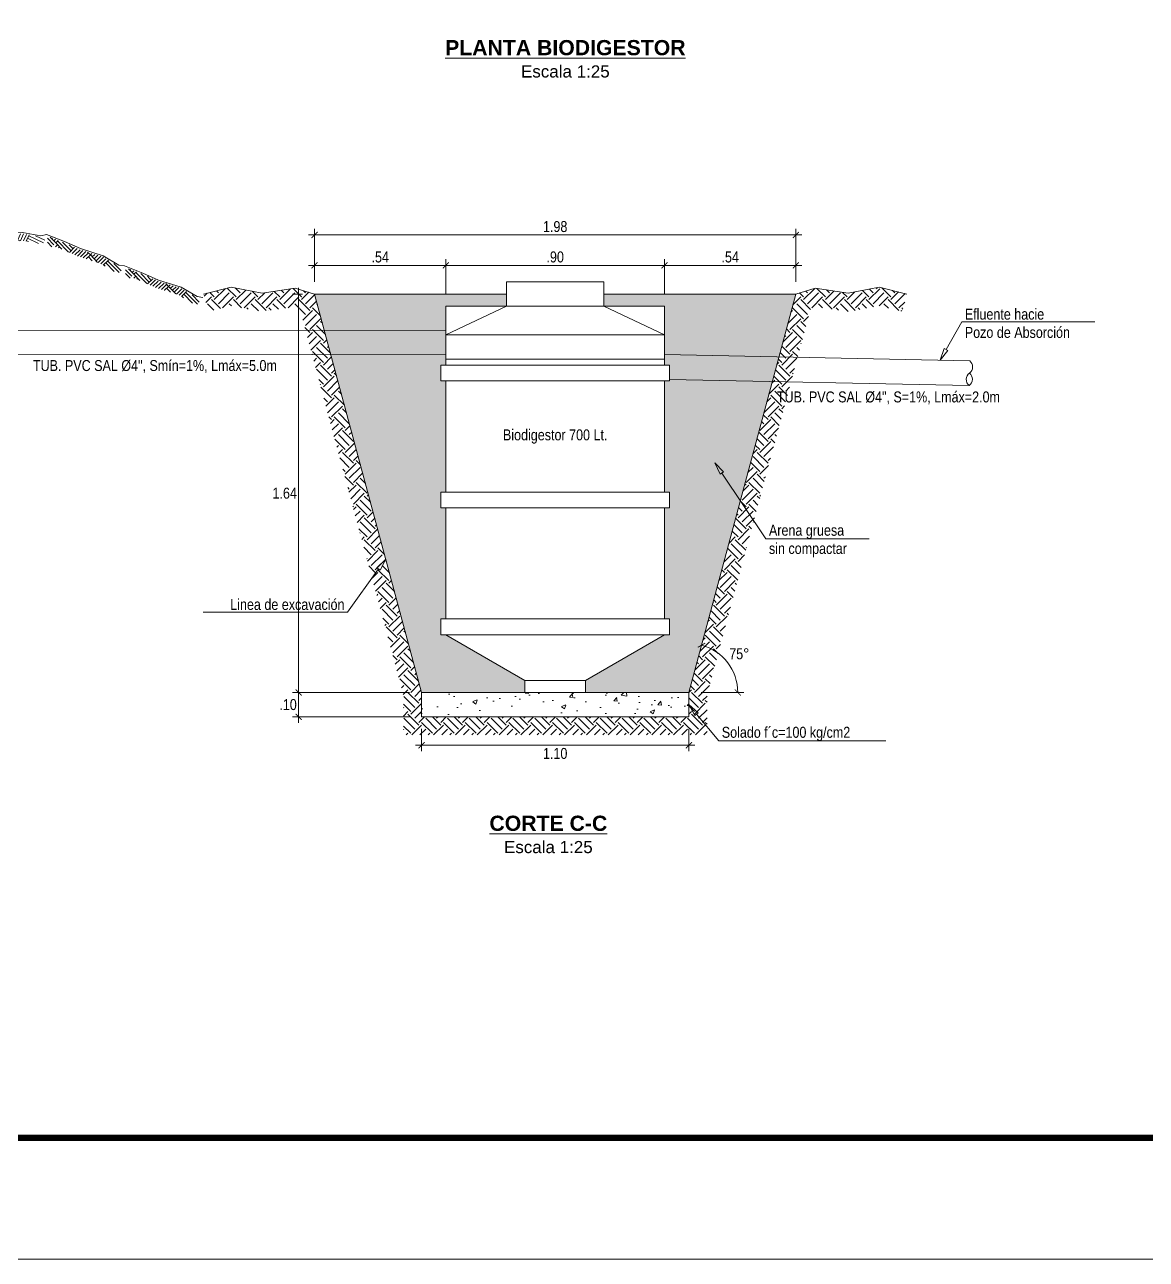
# Model space of a CAD drawing. Header units: metres. Extents: x 0 to 1935, y 0 to 1529.
# Drawn here: x 1916.66 to 1921.28, y 1475.1 to 1480.18 of the extents above; entities that cross this region are included whole.
import ezdxf
from ezdxf import colors
from ezdxf.entities.mleader import LeaderData, LeaderLine
from ezdxf.math import Vec2, Vec3

# ---------------------------------------------------------------- set-up
doc = ezdxf.new("R2010")
doc.units = ezdxf.units.M
doc.header["$LTSCALE"] = 0.005
for name, color, linetype, lineweight in [('-Accesorios PVC', 88, 'Continuous', 20), ('-Achurado', 251, 'Continuous', 5), ('-Acotado', 251, 'Continuous', 5), ('-Cuadro', 7, 'Continuous', 20), ('-Terreno', 26, 'Continuous', 5), ('-Textos', 7, 'Continuous', 20), ('-Tub. Desague', 20, 'Continuous', 20), ('-Vista', 148, 'Continuous', 9)]:
    doc.layers.add(name, color=color, linetype=linetype, lineweight=lineweight)
doc.styles.add('-Arial Narrow', font='ARIALN.TTF')
doc.dimstyles.new('Esc 1_25', dxfattribs={"dimscale": 0.025, "dimtxt": 1.8, "dimasz": 1, "dimexe": 1, "dimexo": 2, "dimgap": 0.45, "dimtad": 2, "dimtih": 1, "dimtoh": 1, "dimzin": 4, "dimdsep": 46, "dimtxsty": '-Arial Narrow', "dimblk": 'ARCHTICK', "dimcen": 1, "dimdle": 1, "dimclrd": 256, "dimclre": 256, "dimclrt": 7, "dimadec": 0, "dimazin": 0, "dimtfac": 1, "dimtix": 1, "dimtmove": 1, "dimatfit": 2, "dimldrblk": 'ARCHTICK', "dimfxl": 1, "dimtolj": 2, "dimlwd": 5, "dimlwe": 0, "dimarcsym": 0})

# ---------------------------------------------------------------- blocks, each defined once
blk = doc.blocks.new('Hoja A2 1 en 1000')
at = {"layer": '-Cuadro', "color": 0}
blk.add_lwpolyline([(594, 0), (594, 420.04), (0, 420.04), (0, 0)], close=True, dxfattribs=at)
at = {"layer": '-Cuadro', "color": 0, "const_width": 1}
blk.add_lwpolyline([(20, 20), (574, 20), (574, 400.04), (20, 400.04)], close=True, dxfattribs=at)
blk = doc.blocks.new('Biodigestor Eternit 700 Lts.')
at = {"layer": '-Accesorios PVC'}
for p, q in [((-0.45, 1.59), (-0.45, 1.3471)), ((0.45, 1.3471), (0.45, 1.59)), ((-0.45, 1.2821), (-0.45, 0.8249)), ((0.45, 0.8249), (0.45, 1.2821)), ((-0.45, 0.7599), (-0.45, 0.3026)), ((0.45, 0.3026), (0.45, 0.7599)), ((-0.45, 0.2376), (-0.125, 0.05)), ((0.125, 0.05), (0.45, 0.2376))]:
    blk.add_line(p, q, dxfattribs=at)
for points in [[(-0.2, 1.59), (0.2, 1.59), (0.2, 1.69), (-0.2, 1.69)], [(-0.47, 1.2821), (0.47, 1.2821), (0.47, 1.3471), (-0.47, 1.3471)], [(-0.47, 0.7599), (0.47, 0.7599), (0.47, 0.8249), (-0.47, 0.8249)], [(-0.47, 0.2376), (0.47, 0.2376), (0.47, 0.3026), (-0.47, 0.3026)], [(-0.125, 0.05), (0.125, 0.05), (0.125, 0), (-0.125, 0)]]:
    blk.add_lwpolyline(points, close=True, dxfattribs=at)
for points in [[(-0.2, 1.59), (-0.45, 1.4721)], [(-0.2, 1.59), (-0.45, 1.59)], [(0.2, 1.59), (0.45, 1.4721)], [(0.2, 1.59), (0.45, 1.59)], [(-0.45, 1.4721), (0.45, 1.4721)], [(-0.45, 1.3721), (0.45, 1.3721)]]:
    blk.add_lwpolyline(points, dxfattribs=at)
at = {"layer": '-Accesorios PVC', "insert": (0, 1.0535), "char_height": 0.045, "width": 0.9, "attachment_point": 5, "style": '-Arial Narrow'}
blk.add_mtext('\\pxqc;Biodigestor 700 Lt.', dxfattribs=at)
blk = doc.blocks.new('*U377')
at = {"layer": '-Terreno'}
for p, q in [((0.0434, -0.0287), (0.0097, -0.013)), ((0.0386, -0.0389), (0.0152, -0.028)), ((0.0481, -0.0185), (0.0188, -0.0049)), ((0.0277, -0.009), (0.0296, -0.005)), ((0.0379, -0.0138), (0.042, -0.0051)), ((0.0481, -0.0185), (0.0543, -0.0052)), ((0.0806, -0.0337), (0.0481, -0.0185)), ((0.1108, -0.0354), (0.0529, -0.0083)), ((0.0536, -0.0333), (0.0583, -0.0233)), ((0.066, -0.0335), (0.0685, -0.028)), ((0.1188, -0.0267), (0.0732, -0.0054)), ((0.0783, -0.0336), (0.0787, -0.0328)), ((0.1236, -0.0165), (0.1027, -0.0067)), ((0.1147, -0.0356), (0.1275, -0.0081)), ((0.1268, -0.0362), (0.1396, -0.0088)), ((0.1388, -0.0369), (0.1517, -0.0094)), ((0.1509, -0.0376), (0.1644, -0.0087)), ((0.1637, -0.0369), (0.1772, -0.008)), ((0.1764, -0.0362), (0.1888, -0.0096)), ((0.199, -0.0144), (0.1843, -0.0076)), ((0.1892, -0.0354), (0.199, -0.0144)), ((0.1907, -0.0354), (0.1895, -0.0348)), ((0.2144, -0.034), (0.1942, -0.0246)), ((0.199, -0.0144), (0.2027, -0.0065)), ((0.2381, -0.0326), (0.199, -0.0144)), ((0.2092, -0.0192), (0.2154, -0.0058)), ((0.2194, -0.0239), (0.2282, -0.005)), ((0.2296, -0.0287), (0.241, -0.0043)), ((0.2402, -0.0325), (0.2532, -0.0046)), ((0.2524, -0.033), (0.2647, -0.0066)), ((0.2639, -0.035), (0.2762, -0.0085)), ((0.2731, -0.0365), (0.2649, -0.0327)), ((0.3152, -0.0438), (0.2697, -0.0225)), ((0.3356, -0.0409), (0.2744, -0.0123)), ((0.3404, -0.0307), (0.3026, -0.0131))]:
    blk.add_line(p, q, dxfattribs=at)
blk.add_lwpolyline([(0, 0), (0, 0), (0.0801, -0.0008), (0.1514, -0.0048), (0.2491, 0.0009), (0.3236, -0.0119), (0.3469, -0.0071)], dxfattribs=at)
blk = doc.blocks.new('_ArchTick')
at = {"color": 0, "linetype": 'ByBlock', "const_width": 0.15}
blk.add_lwpolyline([(-0.5, -0.5), (0.5, 0.5)], dxfattribs=at)
blk = doc.blocks.new('*D434')
at = {"layer": '-Acotado', "lineweight": 0, "transparency": 16777216}
blk.add_line((1919.4438, 1477.4301), (1919.6203, 1477.4301), dxfattribs=at)
at = {"layer": '-Acotado', "lineweight": 5, "transparency": 16777216}
blk.add_arc((1919.3938, 1477.4301), 0.2015, 0, 74.9816, dxfattribs=at)
at = {"layer": 'Defpoints', "color": 0, "transparency": 16777216}
for p in [(1919.8338, 1479.0701), (1919.5764, 1477.5152), (1918.2938, 1477.4301), (1919.3938, 1477.4301), (1919.3938, 1477.4301)]:
    blk.add_point(p, dxfattribs=at)
at = {"layer": '-Acotado', "lineweight": 5, "transparency": 16777216, "xscale": 0.025, "yscale": 0.025, "zscale": 0.025}
for p, rotation in [((1919.446, 1477.6247), 164.9816393688494), ((1919.5953, 1477.4301), 270.0000000000171)]:
    blk.add_blockref('_ArchTick', p, dxfattribs=dict(at, rotation=rotation))
at = {"layer": '-Acotado', "color": 7, "transparency": 16777216, "insert": (1919.6012, 1477.5891), "char_height": 0.045, "attachment_point": 5, "style": '-Arial Narrow'}
blk.add_mtext('\\A2;75°', dxfattribs=at)
blk = doc.blocks.new('_ClosedBlank')
at = {"color": 0, "linetype": 'ByBlock', "lineweight": -2}
for p, q in [((-1, 0.17), (0, 0)), ((-1, 0.17), (-1, -0.17)), ((0, 0), (-1, -0.17))]:
    blk.add_line(p, q, dxfattribs=at)
blk = doc.blocks.new('*D436')
at = {"layer": '-Acotado', "lineweight": 0, "transparency": 16777216}
for p, q in [((1918.2938, 1477.2801), (1918.2938, 1477.1881)), ((1919.3938, 1477.2801), (1919.3938, 1477.1881))]:
    blk.add_line(p, q, dxfattribs=at)
at = {"layer": '-Acotado', "lineweight": 5, "transparency": 16777216}
blk.add_line((1919.4188, 1477.2131), (1918.2688, 1477.2131), dxfattribs=at)
at = {"layer": 'Defpoints', "color": 0, "transparency": 16777216}
for p in [(1918.2938, 1477.3301), (1919.3938, 1477.3301), (1918.2938, 1477.2131)]:
    blk.add_point(p, dxfattribs=at)
at = {"layer": '-Acotado', "lineweight": 5, "transparency": 16777216, "xscale": 0.025, "yscale": 0.025, "zscale": 0.025, "rotation": 180}
blk.add_blockref('_ArchTick', (1918.2938, 1477.2131), dxfattribs=at)
at = {"layer": '-Acotado', "lineweight": 5, "transparency": 16777216, "xscale": 0.025, "yscale": 0.025, "zscale": 0.025}
blk.add_blockref('_ArchTick', (1919.3938, 1477.2131), dxfattribs=at)
at = {"layer": '-Acotado', "color": 7, "transparency": 16777216, "insert": (1918.8438, 1477.1789), "char_height": 0.045, "attachment_point": 5, "style": '-Arial Narrow'}
blk.add_mtext('\\A2;1.10', dxfattribs=at)
blk = doc.blocks.new('*D437')
at = {"layer": '-Acotado', "lineweight": 5, "transparency": 16777216}
blk.add_line((1917.8288, 1479.3131), (1919.8588, 1479.3131), dxfattribs=at)
at = {"layer": '-Acotado', "lineweight": 0, "transparency": 16777216}
for p, q in [((1917.8538, 1479.1201), (1917.8538, 1479.3381)), ((1919.8338, 1479.1201), (1919.8338, 1479.3381))]:
    blk.add_line(p, q, dxfattribs=at)
at = {"layer": 'Defpoints', "color": 0, "transparency": 16777216}
for p in [(1919.8338, 1479.3131), (1917.8538, 1479.0701), (1919.8338, 1479.0701)]:
    blk.add_point(p, dxfattribs=at)
at = {"layer": '-Acotado', "lineweight": 5, "transparency": 16777216, "xscale": 0.025, "yscale": 0.025, "zscale": 0.025, "rotation": 180}
blk.add_blockref('_ArchTick', (1917.8538, 1479.3131), dxfattribs=at)
at = {"layer": '-Acotado', "lineweight": 5, "transparency": 16777216, "xscale": 0.025, "yscale": 0.025, "zscale": 0.025}
blk.add_blockref('_ArchTick', (1919.8338, 1479.3131), dxfattribs=at)
at = {"layer": '-Acotado', "color": 7, "transparency": 16777216, "insert": (1918.8438, 1479.3474), "char_height": 0.045, "attachment_point": 5, "style": '-Arial Narrow'}
blk.add_mtext('\\A2;1.98', dxfattribs=at)
blk = doc.blocks.new('*D438')
at = {"layer": '-Acotado', "lineweight": 0, "transparency": 16777216}
for p, q in [((1918.3938, 1479.0701), (1918.3938, 1479.2131)), ((1919.2938, 1479.0701), (1919.2938, 1479.2131))]:
    blk.add_line(p, q, dxfattribs=at)
at = {"layer": '-Acotado', "lineweight": 5, "transparency": 16777216}
blk.add_line((1918.3688, 1479.1881), (1919.3188, 1479.1881), dxfattribs=at)
at = {"layer": 'Defpoints', "color": 0, "transparency": 16777216}
for p in [(1919.2938, 1479.1881), (1918.3938, 1479.0201), (1919.2938, 1479.0201)]:
    blk.add_point(p, dxfattribs=at)
at = {"layer": '-Acotado', "lineweight": 5, "transparency": 16777216, "xscale": 0.025, "yscale": 0.025, "zscale": 0.025, "rotation": 180}
blk.add_blockref('_ArchTick', (1918.3938, 1479.1881), dxfattribs=at)
at = {"layer": '-Acotado', "lineweight": 5, "transparency": 16777216, "xscale": 0.025, "yscale": 0.025, "zscale": 0.025}
blk.add_blockref('_ArchTick', (1919.2938, 1479.1881), dxfattribs=at)
at = {"layer": '-Acotado', "color": 7, "transparency": 16777216, "insert": (1918.8438, 1479.2224), "char_height": 0.045, "attachment_point": 5, "style": '-Arial Narrow'}
blk.add_mtext('\\A2;.90', dxfattribs=at)
blk = doc.blocks.new('*D439')
at = {"layer": '-Acotado', "lineweight": 0, "transparency": 16777216}
for p, q in [((1919.2938, 1479.0701), (1919.2938, 1479.2131)), ((1919.8338, 1479.1201), (1919.8338, 1479.2131))]:
    blk.add_line(p, q, dxfattribs=at)
at = {"layer": '-Acotado', "lineweight": 5, "transparency": 16777216}
blk.add_line((1919.2688, 1479.1881), (1919.8588, 1479.1881), dxfattribs=at)
at = {"layer": 'Defpoints', "color": 0, "transparency": 16777216}
for p in [(1919.8338, 1479.1881), (1919.8338, 1479.0701), (1919.2938, 1479.0201)]:
    blk.add_point(p, dxfattribs=at)
at = {"layer": '-Acotado', "lineweight": 5, "transparency": 16777216, "xscale": 0.025, "yscale": 0.025, "zscale": 0.025, "rotation": 180}
blk.add_blockref('_ArchTick', (1919.2938, 1479.1881), dxfattribs=at)
at = {"layer": '-Acotado', "lineweight": 5, "transparency": 16777216, "xscale": 0.025, "yscale": 0.025, "zscale": 0.025}
blk.add_blockref('_ArchTick', (1919.8338, 1479.1881), dxfattribs=at)
at = {"layer": '-Acotado', "color": 7, "transparency": 16777216, "insert": (1919.5638, 1479.2223), "char_height": 0.045, "attachment_point": 5, "style": '-Arial Narrow'}
blk.add_mtext('\\A2;.54', dxfattribs=at)
blk = doc.blocks.new('*D401')
at = {"layer": '-Acotado', "lineweight": 0, "transparency": 16777216}
for p, q in [((1917.8538, 1479.1201), (1917.8538, 1479.2131)), ((1918.3938, 1479.0701), (1918.3938, 1479.2131))]:
    blk.add_line(p, q, dxfattribs=at)
at = {"layer": '-Acotado', "lineweight": 5, "transparency": 16777216}
blk.add_line((1918.4188, 1479.1881), (1917.8288, 1479.1881), dxfattribs=at)
at = {"layer": 'Defpoints', "color": 0, "transparency": 16777216}
for p in [(1917.8538, 1479.1881), (1917.8538, 1479.0701), (1918.3938, 1479.0201)]:
    blk.add_point(p, dxfattribs=at)
at = {"layer": '-Acotado', "lineweight": 5, "transparency": 16777216, "xscale": 0.025, "yscale": 0.025, "zscale": 0.025, "rotation": 180}
blk.add_blockref('_ArchTick', (1917.8538, 1479.1881), dxfattribs=at)
at = {"layer": '-Acotado', "lineweight": 5, "transparency": 16777216, "xscale": 0.025, "yscale": 0.025, "zscale": 0.025}
blk.add_blockref('_ArchTick', (1918.3938, 1479.1881), dxfattribs=at)
at = {"layer": '-Acotado', "color": 7, "transparency": 16777216, "insert": (1918.1238, 1479.2223), "char_height": 0.045, "attachment_point": 5, "style": '-Arial Narrow'}
blk.add_mtext('\\A2;.54', dxfattribs=at)
blk = doc.blocks.new('*D402')
at = {"layer": '-Acotado', "lineweight": 0, "transparency": 16777216}
for p, q in [((1917.8038, 1479.0701), (1917.7631, 1479.0701)), ((1918.2438, 1477.4301), (1917.7631, 1477.4301))]:
    blk.add_line(p, q, dxfattribs=at)
at = {"layer": '-Acotado', "lineweight": 5, "transparency": 16777216}
blk.add_line((1917.7881, 1479.0951), (1917.7881, 1477.4051), dxfattribs=at)
at = {"layer": 'Defpoints', "color": 0, "transparency": 16777216}
for p in [(1917.8538, 1479.0701), (1917.7881, 1477.4301), (1918.2938, 1477.4301)]:
    blk.add_point(p, dxfattribs=at)
at = {"layer": '-Acotado', "lineweight": 5, "transparency": 16777216, "xscale": 0.025, "yscale": 0.025, "zscale": 0.025}
for p, rotation in [((1917.7881, 1479.0701), 90), ((1917.7881, 1477.4301), 270)]:
    blk.add_blockref('_ArchTick', p, dxfattribs=dict(at, rotation=rotation))
at = {"layer": '-Acotado', "color": 7, "transparency": 16777216, "insert": (1917.7307, 1478.2501), "char_height": 0.045, "attachment_point": 5, "style": '-Arial Narrow'}
blk.add_mtext('\\A2;1.64', dxfattribs=at)
blk = doc.blocks.new('*D403')
at = {"layer": '-Acotado', "lineweight": 0, "transparency": 16777216}
for p, q in [((1918.2438, 1477.4301), (1917.7631, 1477.4301)), ((1918.2438, 1477.3301), (1917.7631, 1477.3301))]:
    blk.add_line(p, q, dxfattribs=at)
at = {"layer": '-Acotado', "lineweight": 5, "transparency": 16777216}
blk.add_line((1917.7881, 1477.4551), (1917.7881, 1477.3051), dxfattribs=at)
at = {"layer": 'Defpoints', "color": 0, "transparency": 16777216}
for p in [(1918.2938, 1477.4301), (1917.7881, 1477.3301), (1918.2938, 1477.3301)]:
    blk.add_point(p, dxfattribs=at)
at = {"layer": '-Acotado', "lineweight": 5, "transparency": 16777216, "xscale": 0.025, "yscale": 0.025, "zscale": 0.025}
for p, rotation in [((1917.7881, 1477.4301), 90), ((1917.7881, 1477.3301), 270)]:
    blk.add_blockref('_ArchTick', p, dxfattribs=dict(at, rotation=rotation))
at = {"layer": '-Acotado', "color": 7, "transparency": 16777216, "insert": (1917.7447, 1477.3801), "char_height": 0.045, "attachment_point": 5, "style": '-Arial Narrow'}
blk.add_mtext('\\A2;.10', dxfattribs=at)
blk = doc.blocks.new('*U381')
at = {"layer": '-Terreno'}
for p, q in [((0.0434, -0.0287), (0.0097, -0.013)), ((0.0386, -0.0389), (0.0152, -0.028)), ((0.0481, -0.0185), (0.0188, -0.0049)), ((0.0277, -0.009), (0.0296, -0.005)), ((0.0379, -0.0138), (0.042, -0.0051)), ((0.0481, -0.0185), (0.0543, -0.0052)), ((0.0806, -0.0337), (0.0481, -0.0185)), ((0.1108, -0.0354), (0.0529, -0.0083)), ((0.0536, -0.0333), (0.0583, -0.0233)), ((0.066, -0.0335), (0.0685, -0.028)), ((0.1188, -0.0267), (0.0732, -0.0054)), ((0.0783, -0.0336), (0.0787, -0.0328)), ((0.1236, -0.0165), (0.1027, -0.0067)), ((0.1147, -0.0356), (0.1275, -0.0081)), ((0.1268, -0.0362), (0.1396, -0.0088)), ((0.1388, -0.0369), (0.1517, -0.0094)), ((0.1509, -0.0376), (0.1644, -0.0087)), ((0.1637, -0.0369), (0.1772, -0.008)), ((0.1764, -0.0362), (0.1888, -0.0096)), ((0.199, -0.0144), (0.1843, -0.0076)), ((0.1892, -0.0354), (0.199, -0.0144)), ((0.1907, -0.0354), (0.1895, -0.0348)), ((0.2144, -0.034), (0.1942, -0.0246)), ((0.199, -0.0144), (0.2027, -0.0065)), ((0.2381, -0.0326), (0.199, -0.0144)), ((0.2092, -0.0192), (0.2154, -0.0058)), ((0.2194, -0.0239), (0.2282, -0.005)), ((0.2296, -0.0287), (0.241, -0.0043)), ((0.2402, -0.0325), (0.2532, -0.0046)), ((0.2524, -0.033), (0.2647, -0.0066)), ((0.2639, -0.035), (0.2762, -0.0085)), ((0.2731, -0.0365), (0.2649, -0.0327)), ((0.3152, -0.0438), (0.2697, -0.0225)), ((0.3356, -0.0409), (0.2744, -0.0123)), ((0.3404, -0.0307), (0.3026, -0.0131))]:
    blk.add_line(p, q, dxfattribs=at)
blk.add_lwpolyline([(0, 0), (0, 0), (0.0801, -0.0008), (0.1514, -0.0048), (0.2491, 0.0009), (0.3236, -0.0119), (0.3469, -0.0071)], dxfattribs=at)
blk = doc.blocks.new('*U382')
at = {"layer": '-Terreno'}
for p, q in [((0.0434, -0.0287), (0.0097, -0.013)), ((0.0386, -0.0389), (0.0152, -0.028)), ((0.0481, -0.0185), (0.0188, -0.0049)), ((0.0277, -0.009), (0.0296, -0.005)), ((0.0379, -0.0138), (0.042, -0.0051)), ((0.0481, -0.0185), (0.0543, -0.0052)), ((0.0806, -0.0337), (0.0481, -0.0185)), ((0.1108, -0.0354), (0.0529, -0.0083)), ((0.0536, -0.0333), (0.0583, -0.0233)), ((0.066, -0.0335), (0.0685, -0.028)), ((0.1188, -0.0267), (0.0732, -0.0054)), ((0.0783, -0.0336), (0.0787, -0.0328)), ((0.1236, -0.0165), (0.1027, -0.0067)), ((0.1147, -0.0356), (0.1275, -0.0081)), ((0.1268, -0.0362), (0.1396, -0.0088)), ((0.1388, -0.0369), (0.1517, -0.0094)), ((0.1509, -0.0376), (0.1644, -0.0087)), ((0.1637, -0.0369), (0.1772, -0.008)), ((0.1764, -0.0362), (0.1888, -0.0096)), ((0.199, -0.0144), (0.1843, -0.0076)), ((0.1892, -0.0354), (0.199, -0.0144)), ((0.1907, -0.0354), (0.1895, -0.0348)), ((0.2144, -0.034), (0.1942, -0.0246)), ((0.199, -0.0144), (0.2027, -0.0065)), ((0.2381, -0.0326), (0.199, -0.0144)), ((0.2092, -0.0192), (0.2154, -0.0058)), ((0.2194, -0.0239), (0.2282, -0.005)), ((0.2296, -0.0287), (0.241, -0.0043)), ((0.2402, -0.0325), (0.2532, -0.0046)), ((0.2524, -0.033), (0.2647, -0.0066)), ((0.2639, -0.035), (0.2762, -0.0085)), ((0.2731, -0.0365), (0.2649, -0.0327)), ((0.3152, -0.0438), (0.2697, -0.0225)), ((0.3356, -0.0409), (0.2744, -0.0123)), ((0.3404, -0.0307), (0.3026, -0.0131))]:
    blk.add_line(p, q, dxfattribs=at)
blk.add_lwpolyline([(0, 0), (0, 0), (0.0801, -0.0008), (0.1514, -0.0048), (0.2491, 0.0009), (0.3236, -0.0119), (0.3469, -0.0071)], dxfattribs=at)

msp = doc.modelspace()

# ---------------------------------------------------------------- hatches: boundary and pattern name
at = {"layer": '-Achurado'}
h = msp.add_hatch(dxfattribs=at)
h.set_pattern_fill('AR-SAND', color=256, scale=0.0009, style=0)
h.set_pattern_definition([(37.5, (365.11857, 17.45494), (-0.00144002817, 0.04404719136), [0, -0.0347472, 0, -0.038862, 0, -0.0371475]), (7.5, (365.11857, 17.45494), (0.0404570955, 0.064514259), [0, -0.0187452, 0, -0.0313182, 0, -0.0120015]), (327.5, (365.09045, 17.45494), (0.0711893133, 0.0001293466), [0, -0.01143, 0, -0.041148, 0, -0.053721]), (317.5, (365.09045, 17.45494), (0.0687200807, 0.0200636391), [0, -0.005715, 0, -0.0269748, 0, -0.030861])])
h.paths.add_polyline_path([(1919.83378, 1479.07005), (1919.04378, 1479.07005), (1919.04378, 1479.02005), (1919.29378, 1479.02005), (1919.29378, 1478.77713), (1919.31378, 1478.77713), (1919.31378, 1478.71213), (1919.29378, 1478.71213), (1919.29378, 1478.25491), (1919.31378, 1478.25491), (1919.31378, 1478.18991), (1919.29378, 1478.18991), (1919.29378, 1477.73269), (1919.31378, 1477.73269), (1919.31378, 1477.66769), (1919.29378, 1477.66769), (1918.96878, 1477.48005), (1918.96878, 1477.43005), (1919.39378, 1477.43005)])
h.paths.add_polyline_path([(1918.39378, 1478.71213), (1918.37378, 1478.71213), (1918.37378, 1478.77713), (1918.39378, 1478.77713), (1918.39378, 1479.02005), (1918.64378, 1479.02005), (1918.64378, 1479.07005), (1917.85378, 1479.07005), (1918.29378, 1477.43005), (1918.71878, 1477.43005), (1918.71878, 1477.48005), (1918.39378, 1477.66769), (1918.37378, 1477.66769), (1918.37378, 1477.73269), (1918.39378, 1477.73269), (1918.39378, 1478.18991), (1918.37378, 1478.18991), (1918.37378, 1478.25491), (1918.39378, 1478.25491)])
h = msp.add_hatch(dxfattribs=at)
h.set_pattern_fill('AR-CONC', color=256, scale=0.001)
h.set_pattern_definition([(50, (365.11857, 17.45494), (0.182184669, -0.015939086), [0.01905, -0.20955]), (355, (365.11857, 17.45494), (-0.035243421, 0.191056845), [0.01524, -0.167640584]), (100.451445, (365.13375, 17.45361), (0.146941247, 0.175117752), [0.016190009, -0.178090245]), (46.1842, (365.11857, 17.50574), (0.27107904, -0.042042328), [0.028575, -0.314325]), (96.635558, (365.14116, 17.50224), (0.237404134, 0.247426125), [0.024285023, -0.267135608]), (351.184151, (365.11857, 17.50574), (0.237404134, 0.247426125), [0.022859967, -0.251459732]), (21, (365.14397, 17.49304), (0.151614391, -0.102265198), [0.01905, -0.20955]), (326, (365.14397, 17.49304), (0.061802028, 0.184187966), [0.01524, -0.16764]), (71.451445, (365.1566, 17.48452), (0.21341642, 0.081922769), [0.016190009, -0.178089938]), (37.5, (365.11857, 17.45494), (0.0030886033, 0.0845550389), [0, -0.165608, 0, -0.17018, 0, -0.168275]), (7.5, (365.11857, 17.45494), (0.0668196625, 0.100180575), [0, -0.097028, 0, -0.161798, 0, -0.064135]), (327.5, (365.061926, 17.45494), (0.1355905952, -0.005728744), [0, -0.0635, 0, -0.19812, 0, -0.26289]), (317.5, (365.03653, 17.45494), (0.1481291814, 0.025426491), [0, -0.08255, 0, -0.131572, 0, -0.18669])])
h.paths.add_polyline_path([(1918.29378, 1477.43005), (1918.29378, 1477.33005), (1919.39378, 1477.33005), (1919.39378, 1477.43005)])
at = {"layer": '-Terreno'}
h = msp.add_hatch(dxfattribs=at)
h.set_pattern_fill('EARTH', color=256, scale=0.01, angle=45)
h.set_pattern_definition([(45, (346.46854, 10.561677), (7e-18, 0.0898025612), [0.0635, -0.0635]), (45, (346.451704, 10.578515), (7e-18, 0.0898025612), [0.0635, -0.0635]), (45, (346.434866, 10.59535), (7e-18, 0.0898025612), [0.0635, -0.0635]), (135, (346.434866, 10.60658), (-0.0898025612, 7e-18), [0.0635, -0.0635]), (135, (346.451704, 10.623416), (-0.0898025612, 7e-18), [0.0635, -0.0635]), (135, (346.46854, 10.640254), (-0.0898025612, 7e-18), [0.0635, -0.0635])])
h.paths.add_polyline_path([(1920.29029, 1479.07005), (1920.27233, 1478.99752), (1920.17485, 1479.02165), (1920.05088, 1478.9974), (1919.91899, 1479.01734), (1919.89511, 1479.01027), (1919.46851, 1477.4202), (1919.46851, 1477.25533), (1918.84378, 1477.25533), (1918.21906, 1477.25533), (1918.21906, 1477.4202), (1917.79245, 1479.01027), (1917.76858, 1479.01734), (1917.63669, 1478.9974), (1917.51272, 1479.02165), (1917.41524, 1478.99752), (1917.39728, 1479.07005), (1917.51082, 1479.09817), (1917.63832, 1479.07322), (1917.77384, 1479.09371), (1917.85378, 1479.07005), (1918.29378, 1477.43005), (1918.29378, 1477.33005), (1918.84378, 1477.33005), (1919.39378, 1477.33005), (1919.39378, 1477.43005), (1919.83378, 1479.07005), (1919.91372, 1479.09371), (1920.04925, 1479.07322), (1920.17675, 1479.09817)])

# ---------------------------------------------------------------- linework, layer by layer
msp.add_lwpolyline([(1920.29029, 1479.07005), (1920.17675, 1479.09817), (1920.04925, 1479.07322), (1919.91372, 1479.09371), (1919.83378, 1479.07005), (1919.39378, 1477.43005), (1919.39378, 1477.33005), (1918.84378, 1477.33005), (1918.84378, 1477.33005), (1918.84378, 1477.33005), (1918.29378, 1477.33005), (1918.29378, 1477.43005), (1917.85378, 1479.07005), (1917.77384, 1479.09371), (1917.63832, 1479.07322), (1917.51082, 1479.09817), (1917.39728, 1479.07005)], dxfattribs=at)
at = {"layer": '-Tub. Desague'}
for p, q in [((1916.30313, 1478.92218), (1918.39378, 1478.92009)), ((1916.30313, 1478.82218), (1918.39378, 1478.82009))]:
    msp.add_line(p, q, dxfattribs=at)
for points in [[(1919.29378, 1478.82047), (1920.54935, 1478.79536)], [(1919.31378, 1478.71851), (1920.54732, 1478.69384)]]:
    msp.add_lwpolyline(points, dxfattribs=at)
for centre, start, end in [((1920.52981, 1478.77036), 305.72413, 51.98434), ((1920.56687, 1478.71884), 125.72413, 231.98434), ((1920.5288, 1478.7196), 305.72413, 51.98434)]:
    msp.add_arc(centre, 0.03173, start, end, dxfattribs=at)
at = {"layer": '-Vista'}
for p, q in [((1918.64378, 1479.07005), (1917.85378, 1479.07005)), ((1919.04378, 1479.07005), (1919.83378, 1479.07005))]:
    msp.add_line(p, q, dxfattribs=at)
msp.add_lwpolyline([(1918.29378, 1477.43005), (1919.39378, 1477.43005), (1919.39378, 1477.33005), (1918.29378, 1477.33005)], close=True, dxfattribs=at)

# ---------------------------------------------------------------- block references
at = {"layer": '-Terreno'}
msp.add_blockref('*U377', (1916.40313, 1479.32208), dxfattribs=at)
at = {"layer": '-Terreno', "rotation": 339.275363603171}
for name, p in [('*U381', (1916.75001, 1479.31496)), ('*U382', (1917.07191, 1479.18554))]:
    msp.add_blockref(name, p, dxfattribs=at)
at = {"layer": '-Vista'}
msp.add_blockref('Biodigestor Eternit 700 Lts.', (1918.84378, 1477.43005), dxfattribs=at)
at = {"xscale": 0.025, "yscale": 0.025, "zscale": 0.025}
msp.add_blockref('Hoja A2 1 en 1000', (1913.85329, 1475.09727), dxfattribs=at)

# ---------------------------------------------------------------- texts
at = {"layer": '-Textos', "attachment_point": 5, "style": '-Arial Narrow'}
for s, insert, char_height in [('{\\fArial|b1|i0|c0|p34;\\H0.66667x;\\LPLANTA BIODIGESTOR\\P\\fArial|b0|i0|c0|p34;\\H0.8x;\\lEscala 1:25}', (1918.88556, 1480.03792), 0.09375), ('\\pxqc;TUB. PVC SAL Ø4", Smín=1%, Lmáx=5.0m', (1917.19676, 1478.7715), 0.045), ('\\pxqc;TUB. PVC SAL Ø4", S=1%, Lmáx=2.0m', (1920.21501, 1478.64234), 0.045), ('{\\fArial|b1|i0|c0|p34;\\H0.66667x;\\LCORTE C-C\\P\\fArial|b0|i0|c0|p34;\\H0.8x;\\lEscala 1:25}', (1918.81562, 1476.84564), 0.09375)]:
    msp.add_mtext(s, dxfattribs=dict(at, insert=insert, char_height=char_height))

# ---------------------------------------------------------------- dimensions: what is measured, and where the dimension line sits
at = {"layer": '-Acotado'}
dim = msp.add_linear_dim(base=(1919.83378, 1479.31313), p1=(1917.85378, 1479.07005), p2=(1919.83378, 1479.07005), dimstyle='Esc 1_25', override={"dimtmove": 0}, dxfattribs=at)
dim.commit()
dim.dimension.update_dxf_attribs({"geometry": '*D437', "text_midpoint": (1918.84378, 1479.31313), "dimtype": 160})
dim = msp.add_linear_dim(base=(1917.85378, 1479.18813), p1=(1918.39378, 1479.02005), p2=(1917.85378, 1479.07005), dimstyle='Esc 1_25', override={"dimtmove": 0}, dxfattribs=at)
dim.commit()
dim.dimension.update_dxf_attribs({"geometry": '*D401', "text_midpoint": (1918.12378, 1479.22226)})
for base, p1, p2, picture, middle in [((1919.29378, 1479.18813), (1918.39378, 1479.02005), (1919.29378, 1479.02005), '*D438', (1918.84378, 1479.22235)), ((1919.83378, 1479.18813), (1919.29378, 1479.02005), (1919.83378, 1479.07005), '*D439', (1919.56378, 1479.22226)), ((1918.29378, 1477.2131), (1919.39378, 1477.33005), (1918.29378, 1477.33005), '*D436', (1918.84378, 1477.17887))]:
    dim = msp.add_linear_dim(base=base, p1=p1, p2=p2, dimstyle='Esc 1_25', dxfattribs=at)
    dim.commit()
    dim.dimension.update_dxf_attribs({"geometry": picture, "text_midpoint": middle})
for base, p1, p2, picture, middle in [((1917.78809, 1477.43005), (1917.85378, 1479.07005), (1918.29378, 1477.43005), '*D402', (1917.73071, 1478.25005)), ((1917.78809, 1477.33005), (1918.29378, 1477.43005), (1918.29378, 1477.33005), '*D403', (1917.74466, 1477.38005))]:
    dim = msp.add_linear_dim(base=base, p1=p1, p2=p2, angle=90, dimstyle='Esc 1_25', dxfattribs=at)
    dim.commit()
    dim.dimension.update_dxf_attribs({"geometry": picture, "text_midpoint": middle})
dim = msp.add_angular_dim_2l(base=(1919.57643, 1477.5152), line1=((1919.39378, 1477.43005), (1919.83378, 1479.07005)), line2=((1918.29378, 1477.43005), (1919.39378, 1477.43005)), dimstyle='Esc 1_25', dxfattribs=at)
dim.commit()
dim.dimension.update_dxf_attribs({"geometry": '*D434', "text_midpoint": (1919.60115, 1477.58912)})

# ---------------------------------------------------------------- leaders
ml = msp.add_multileader_mtext('Standard', dxfattribs=at)
ml.set_content('Efluente hacie\\PPozo de Absorción', color=7, style='-Arial Narrow')
ml.set_leader_properties(color=7, linetype='ByLayer', lineweight=0)
ml.set_arrow_properties(name='CLOSEDBLANK')
ml.build(insert=Vec2(0, 0))
ml.multileader.update_dxf_attribs({"has_dogleg": 0, "text_left_attachment_type": 6, "text_right_attachment_type": 6, "dogleg_length": 0, "arrow_head_size": 0.05, "scale": 0.025})
ctx = ml.context
ctx.base_point, ctx.scale, ctx.char_height, ctx.arrow_head_size, ctx.landing_gap_size, ctx.plane_origin = Vec3(1920.5168, 1478.95561), 0.025, 0.045, 0.05, 0.0125, Vec3(1920.4095, 1478.79816)
ctx.left_attachment, ctx.right_attachment = 6, 6
notes = []
notes.append((ctx, [(0, (1, 1, 0), (1920.5168, 1478.95561), (1, 0), 0, [(0, [(1920.42742, 1478.79816)], 0, [])])]))
ctx.mtext.insert, ctx.mtext.flow_direction = Vec3(1920.5293, 1479.00961), 5
ml = msp.add_multileader_mtext('Standard', dxfattribs=at)
ml.set_content('Arena gruesa \\Psin compactar', color=7, style='-Arial Narrow')
ml.set_leader_properties(color=7, linetype='ByLayer', lineweight=0)
ml.set_arrow_properties(name='CLOSEDBLANK')
ml.build(insert=Vec2(0, 0))
ml.multileader.update_dxf_attribs({"has_dogleg": 0, "text_left_attachment_type": 6, "text_right_attachment_type": 6, "dogleg_length": 0, "arrow_head_size": 0.05, "scale": 0.025})
ctx = ml.context
ctx.base_point, ctx.scale, ctx.char_height, ctx.arrow_head_size, ctx.landing_gap_size, ctx.plane_origin = Vec3(1919.71085, 1478.06285), 0.025, 0.045, 0.05, 0.0125, Vec3(1919.50128, 1478.37495)
ctx.left_attachment, ctx.right_attachment = 6, 6
notes.append((ctx, [(0, (1, 1, 0), (1919.71085, 1478.06285), (1, 0), 0, [(0, [(1919.50128, 1478.37495)], 0, [])])]))
ctx.mtext.insert, ctx.mtext.flow_direction = Vec3(1919.72335, 1478.12034), 5
ml = msp.add_multileader_mtext('Standard', dxfattribs=at)
ml.set_content('Linea de excavación', color=7, style='-Arial Narrow')
ml.set_leader_properties(color=7, linetype='ByLayer', lineweight=0)
ml.set_arrow_properties(name='CLOSEDBLANK')
ml.build(insert=Vec2(0, 0))
ml.multileader.update_dxf_attribs({"has_dogleg": 0, "text_left_attachment_type": 6, "text_right_attachment_type": 6, "dogleg_length": 0, "arrow_head_size": 0.05, "scale": 0.025})
ctx = ml.context
ctx.base_point, ctx.scale, ctx.char_height, ctx.arrow_head_size, ctx.landing_gap_size, ctx.plane_origin = Vec3(1917.50149, 1477.76082), 0.025, 0.045, 0.05, 0.0125, Vec3(1917.15377, 1478.11438)
ctx.left_attachment, ctx.right_attachment, ctx.text_align_type = 6, 6, 2
notes.append((ctx, [(1, (1, 1, 0), (1917.98926, 1477.76082), (-1, 0), 0, [(0, [(1918.14648, 1477.9791)], 0, [])])]))
ctx.mtext.insert, ctx.mtext.alignment, ctx.mtext.flow_direction = Vec3(1917.97676, 1477.81482), 3, 5
ml = msp.add_multileader_mtext('Standard', dxfattribs=at)
ml.set_content('Solado f´c=100 kg/cm2', color=7, style='-Arial Narrow')
ml.set_leader_properties(color=7, linetype='ByLayer', lineweight=0)
ml.set_arrow_properties(name='CLOSEDBLANK')
ml.build(insert=Vec2(0, 0))
ml.multileader.update_dxf_attribs({"has_dogleg": 0, "text_left_attachment_type": 6, "text_right_attachment_type": 6, "dogleg_length": 0, "arrow_head_size": 0.05, "scale": 0.025})
ctx = ml.context
ctx.base_point, ctx.scale, ctx.char_height, ctx.arrow_head_size, ctx.landing_gap_size, ctx.plane_origin = Vec3(1919.51677, 1477.23058), 0.025, 0.045, 0.05, 0.0125, Vec3(1919.39378, 1477.38005)
ctx.left_attachment, ctx.right_attachment = 6, 6
notes.append((ctx, [(0, (1, 1, 0), (1919.51677, 1477.23058), (1, 0), 0, [(0, [(1919.39378, 1477.38005)], 0, [])])]))
ctx.mtext.insert, ctx.mtext.flow_direction = Vec3(1919.52927, 1477.28881), 5
for ctx, leaders in notes:
    for number, flags, end, landing, length, lines in leaders:
        leader = LeaderData()
        leader.index, (leader.has_last_leader_line, leader.has_dogleg_vector, leader.attachment_direction) = number, flags
        leader.last_leader_point, leader.dogleg_vector, leader.dogleg_length = Vec3(end), Vec3(landing), length
        for number, points, colour, breaks in lines:
            line = LeaderLine()
            line.index, line.vertices, line.color, line.breaks = number, Vec3.list(points), colors.encode_raw_color(colour), breaks
            leader.lines.append(line)
        ctx.leaders.append(leader)

doc.saveas('drawing.dxf')
